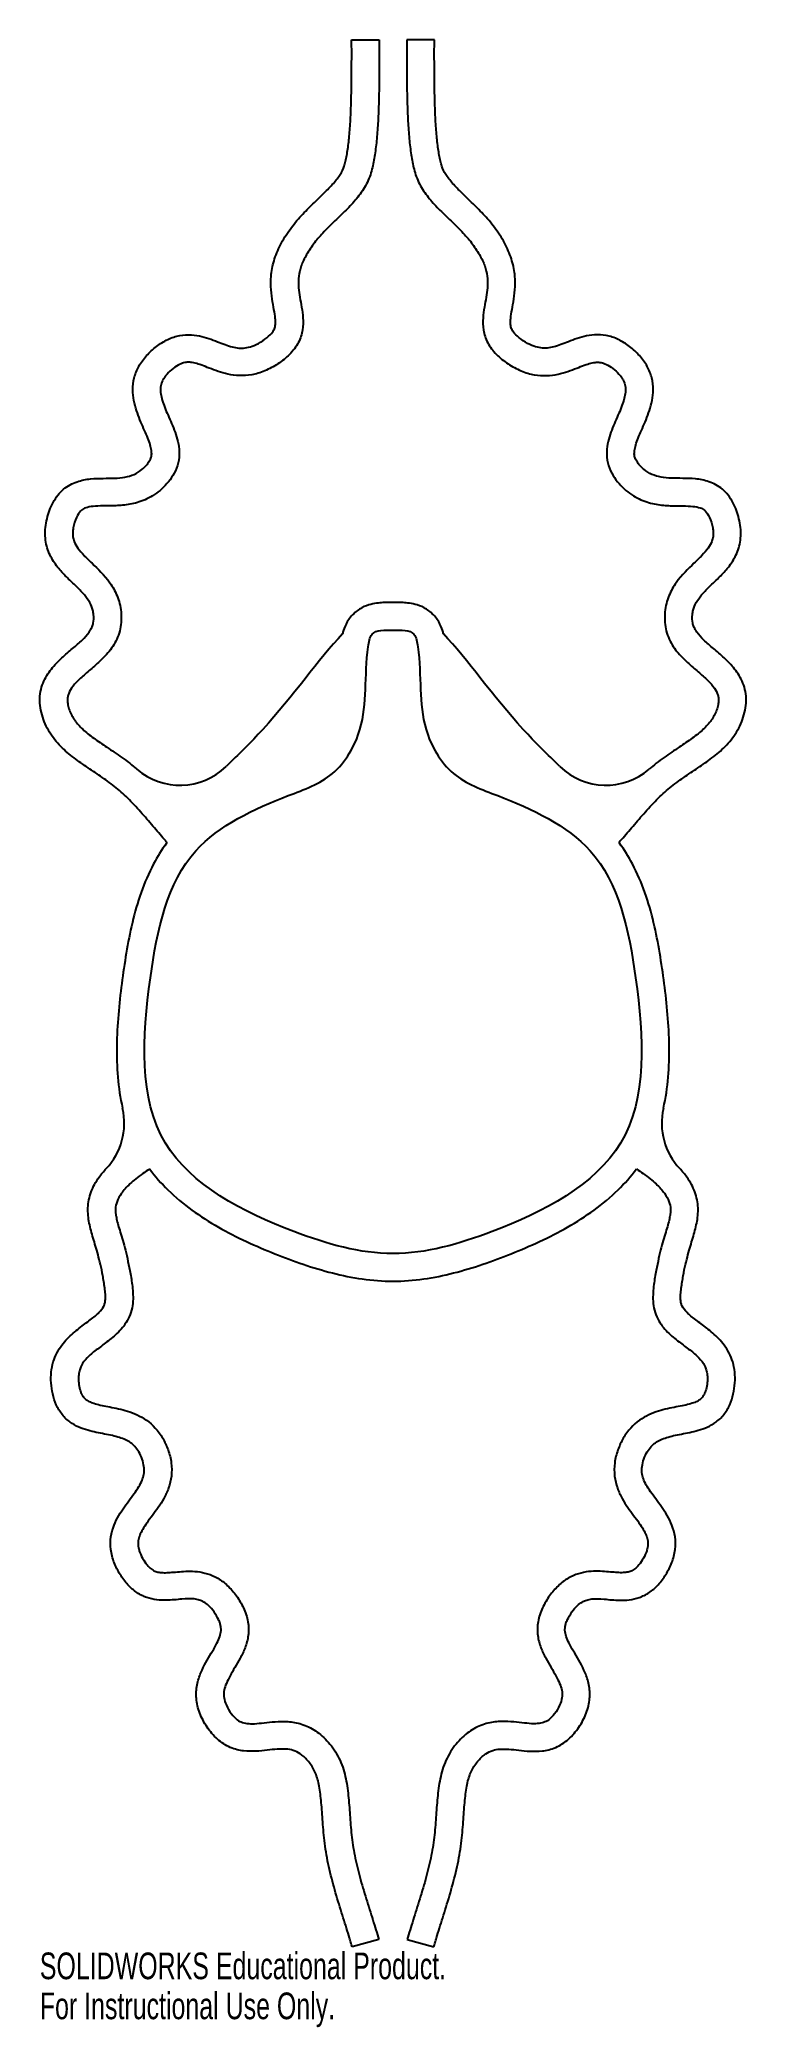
# Model space of a CAD drawing. Header units: millimetres. Extents: x -64 to 64, y -190 to 170.
import ezdxf

# ---------------------------------------------------------------- set-up
doc = ezdxf.new("R2010")
doc.units = ezdxf.units.MM
doc.styles.add('SLDTEXTSTYLE0', font='TXT', dxfattribs={"width": 0.7})

msp = doc.modelspace()

# ---------------------------------------------------------------- linework, layer by layer
at = {"color": 7, "linetype": 'Continuous', "lineweight": 25}
for p, q in [((-7.5, 169.99), (-2.5, 170.01)), ((7.5, 169.99), (2.5, 170.01)), ((-2.59, -174.34), (-7.41, -175.66)), ((2.59, -174.34), (7.41, -175.66))]:
    msp.add_line(p, q, dxfattribs=at)
for centre, start, end in [((-38.62, 46.9), 229.2796, 314.0836), ((38.62, 46.9), 225.9164, 310.7204), ((-60.73, -26.36), 316.7668, 12.8358), ((60.73, -26.36), 167.1642, 223.2332)]:
    msp.add_arc(centre, 12, start, end, dxfattribs=at)
for points, knots in [([(-41.05, 24.61), (-41.11, 24.67), (-41.82, 25.46), (-43.24, 27.13), (-45.45, 29.74), (-47.81, 32.31), (-50.18, 34.48), (-52.7, 36.32), (-55.3, 38.04), (-57.87, 39.8), (-60.29, 41.83), (-62.04, 43.95), (-63.1, 46), (-63.69, 47.62), (-64.04, 49.31), (-64.09, 51.63), (-63.27, 54.22), (-61.53, 56.58), (-59.55, 58.45), (-57.6, 60.08), (-55.93, 61.59), (-54.98, 62.76), (-54.54, 63.63), (-54.28, 64.45), (-54.23, 65.54), (-54.42, 66.62), (-54.73, 67.57), (-55.37, 68.7), (-56.54, 70.07), (-58.01, 71.49), (-59.64, 73.03), (-61.24, 74.85), (-62.58, 77.14), (-63.24, 80.01), (-62.86, 83.22), (-61.78, 86.22), (-59.83, 88.74), (-57.29, 90.05), (-54.83, 90.47), (-52.56, 90.52), (-50.45, 90.52), (-48.56, 90.69), (-46.94, 91.15), (-45.71, 91.88), (-44.73, 92.83), (-44.15, 93.62), (-43.82, 94.35), (-43.74, 94.91), (-43.8, 95.76), (-44.19, 97.21), (-45.19, 99.5), (-46.59, 102.7), (-47.31, 105.86), (-47.02, 108.7), (-46.2, 110.84), (-44.75, 112.81), (-42.94, 114.46), (-40.89, 115.77), (-38.66, 116.51), (-36.53, 116.61), (-33.99, 116.15), (-31.92, 115.3), (-30.11, 114.61), (-28.85, 114.24), (-27.69, 114.08), (-26.53, 114.15), (-25.23, 114.52), (-23.59, 115.4), (-22.14, 116.57), (-21.54, 117.43), (-21.32, 118.14), (-21.28, 119.17), (-21.48, 120.63), (-21.96, 123.06), (-22.35, 126.2), (-21.7, 129.92), (-20.49, 132.86), (-18.73, 135.69), (-16.64, 138.17), (-14.5, 140.31), (-12.47, 142.23), (-10.74, 143.99), (-9.48, 145.63), (-8.93, 146.79), (-8.6, 147.98), (-8.31, 149.4), (-8.02, 151.45), (-7.77, 154.3), (-7.61, 157.56), (-7.52, 161.24), (-7.5, 164.68), (-7.49, 167.63), (-7.5, 169.21), (-7.5, 169.99)], [0.0143729, 0.0143729, 0.0143729, 0.0143729, 0.015625, 0.03125, 0.046875, 0.0625, 0.078125, 0.09375, 0.109375, 0.125, 0.140625, 0.15625, 0.1640625, 0.171875, 0.1796875, 0.1875, 0.203125, 0.21875, 0.234375, 0.25, 0.265625, 0.28125, 0.2890625, 0.296875, 0.3125, 0.3203125, 0.328125, 0.34375, 0.359375, 0.375, 0.390625, 0.40625, 0.421875, 0.4375, 0.453125, 0.46875, 0.484375, 0.5, 0.515625, 0.53125, 0.546875, 0.5625, 0.578125, 0.59375, 0.6015625, 0.609375, 0.6171875, 0.625, 0.6328125, 0.640625, 0.65625, 0.671875, 0.6875, 0.6953125, 0.703125, 0.7109375, 0.71875, 0.7265625, 0.734375, 0.7421875, 0.75, 0.765625, 0.7734375, 0.78125, 0.7890625, 0.796875, 0.8046875, 0.8125, 0.8203125, 0.828125, 0.8359375, 0.84375, 0.8515625, 0.859375, 0.875, 0.8828125, 0.890625, 0.8984375, 0.90625, 0.9140625, 0.921875, 0.9296875, 0.9375, 0.9453125, 0.9492188, 0.953125, 0.9609375, 0.96875, 0.9765625, 0.984375, 0.9921875, 0.9960938, 1, 1, 1, 1]), ([(-2.5, 170.01), (-2.5, 169.22), (-2.49, 167.63), (-2.5, 164.66), (-2.52, 161.17), (-2.61, 157.39), (-2.77, 153.98), (-3.04, 150.89), (-3.38, 148.59), (-3.73, 146.86), (-4.08, 145.54), (-4.61, 144.19), (-5.57, 142.48), (-7.03, 140.63), (-9.01, 138.62), (-11.04, 136.69), (-12.99, 134.74), (-14.67, 132.73), (-15.81, 130.89), (-16.47, 129.48), (-16.92, 128.2), (-17.17, 126.74), (-17.16, 125.06), (-16.92, 123.35), (-16.57, 121.56), (-16.28, 119.62), (-16.3, 117.43), (-17.01, 115.06), (-18.67, 112.9), (-20.83, 111.22), (-23.23, 109.9), (-26.45, 108.95), (-30.1, 109.23), (-32.88, 110.31), (-34.72, 111.04), (-35.91, 111.42), (-36.89, 111.58), (-37.74, 111.53), (-38.63, 111.25), (-39.87, 110.49), (-40.85, 109.58), (-41.43, 108.87), (-41.83, 108.24), (-42.1, 107.52), (-42.2, 106.62), (-42.1, 105.57), (-41.67, 103.96), (-40.67, 101.62), (-39.52, 99.05), (-38.88, 96.75), (-38.67, 94.87), (-39, 92.78), (-39.86, 90.99), (-40.97, 89.51), (-42.65, 87.87), (-44.97, 86.48), (-47.76, 85.73), (-50.33, 85.52), (-52.59, 85.52), (-54.46, 85.47), (-55.78, 85.2), (-56.51, 84.79), (-57.22, 83.97), (-57.85, 82.33), (-58.07, 81.06), (-58.09, 80.04), (-57.86, 79.04), (-57.21, 77.86), (-56.08, 76.56), (-54.12, 74.68), (-51.78, 72.47), (-49.93, 69.3), (-49.3, 66.84), (-49.24, 64.8), (-49.42, 63.23), (-49.9, 61.68), (-50.85, 59.87), (-52.39, 58.03), (-54.39, 56.24), (-56.29, 54.66), (-57.83, 53.17), (-58.62, 52.05), (-58.94, 51.24), (-59.06, 50.63), (-59.05, 49.93), (-58.87, 49), (-58.51, 48.01), (-57.87, 46.78), (-56.77, 45.42), (-54.9, 43.83), (-52.56, 42.22), (-49.89, 40.46), (-47.79, 38.93), (-46.64, 37.97), (-46.45, 37.8)], [0, 0, 0, 0, 0.0039062, 0.0078125, 0.015625, 0.0234375, 0.03125, 0.0390625, 0.046875, 0.0507812, 0.0546875, 0.0585938, 0.0625, 0.0703125, 0.078125, 0.0859375, 0.09375, 0.1015625, 0.109375, 0.1132812, 0.1171875, 0.125, 0.1328125, 0.140625, 0.1484375, 0.15625, 0.1640625, 0.171875, 0.1796875, 0.1875, 0.1953125, 0.203125, 0.21875, 0.234375, 0.2421875, 0.25, 0.2578125, 0.265625, 0.2734375, 0.28125, 0.2890625, 0.2929688, 0.296875, 0.3046875, 0.3125, 0.3203125, 0.328125, 0.34375, 0.359375, 0.3671875, 0.375, 0.3828125, 0.390625, 0.3984375, 0.40625, 0.421875, 0.4375, 0.453125, 0.46875, 0.484375, 0.5, 0.515625, 0.53125, 0.546875, 0.5546875, 0.5625, 0.578125, 0.59375, 0.609375, 0.625, 0.65625, 0.671875, 0.6875, 0.6953125, 0.703125, 0.7109375, 0.71875, 0.734375, 0.75, 0.765625, 0.78125, 0.796875, 0.8046875, 0.8125, 0.8203125, 0.828125, 0.8359375, 0.84375, 0.859375, 0.875, 0.890625, 0.90625, 0.921875, 0.9251526, 0.9251526, 0.9251526, 0.9251526]), ([(2.5, 170.01), (2.5, 169.22), (2.49, 167.63), (2.5, 164.66), (2.52, 161.17), (2.61, 157.39), (2.77, 153.98), (3.04, 150.89), (3.38, 148.59), (3.73, 146.86), (4.08, 145.54), (4.61, 144.19), (5.57, 142.48), (7.03, 140.63), (9.01, 138.62), (11.04, 136.69), (12.99, 134.74), (14.67, 132.73), (15.81, 130.89), (16.47, 129.48), (16.92, 128.2), (17.17, 126.74), (17.16, 125.06), (16.92, 123.35), (16.57, 121.56), (16.28, 119.62), (16.3, 117.43), (17.01, 115.06), (18.67, 112.9), (20.83, 111.22), (23.23, 109.9), (26.45, 108.95), (30.1, 109.23), (32.88, 110.31), (34.72, 111.04), (35.91, 111.42), (36.89, 111.58), (37.74, 111.53), (38.63, 111.25), (39.87, 110.49), (40.85, 109.58), (41.43, 108.87), (41.83, 108.24), (42.1, 107.52), (42.2, 106.62), (42.1, 105.57), (41.67, 103.96), (40.67, 101.62), (39.52, 99.05), (38.88, 96.75), (38.67, 94.87), (39, 92.78), (39.86, 90.99), (40.97, 89.51), (42.65, 87.87), (44.97, 86.48), (47.76, 85.73), (50.33, 85.52), (52.59, 85.52), (54.46, 85.47), (55.78, 85.2), (56.51, 84.79), (57.22, 83.97), (57.85, 82.33), (58.07, 81.06), (58.09, 80.04), (57.86, 79.04), (57.21, 77.86), (56.08, 76.56), (54.12, 74.68), (51.78, 72.47), (49.93, 69.3), (49.3, 66.84), (49.24, 64.8), (49.42, 63.23), (49.9, 61.68), (50.85, 59.87), (52.39, 58.03), (54.39, 56.24), (56.29, 54.66), (57.83, 53.17), (58.62, 52.05), (58.94, 51.24), (59.06, 50.63), (59.05, 49.93), (58.87, 49), (58.51, 48.01), (57.87, 46.78), (56.77, 45.42), (54.9, 43.83), (52.56, 42.22), (49.89, 40.46), (47.79, 38.93), (46.64, 37.97), (46.45, 37.8)], [0, 0, 0, 0, 0.0039062, 0.0078125, 0.015625, 0.0234375, 0.03125, 0.0390625, 0.046875, 0.0507812, 0.0546875, 0.0585938, 0.0625, 0.0703125, 0.078125, 0.0859375, 0.09375, 0.1015625, 0.109375, 0.1132812, 0.1171875, 0.125, 0.1328125, 0.140625, 0.1484375, 0.15625, 0.1640625, 0.171875, 0.1796875, 0.1875, 0.1953125, 0.203125, 0.21875, 0.234375, 0.2421875, 0.25, 0.2578125, 0.265625, 0.2734375, 0.28125, 0.2890625, 0.2929688, 0.296875, 0.3046875, 0.3125, 0.3203125, 0.328125, 0.34375, 0.359375, 0.3671875, 0.375, 0.3828125, 0.390625, 0.3984375, 0.40625, 0.421875, 0.4375, 0.453125, 0.46875, 0.484375, 0.5, 0.515625, 0.53125, 0.546875, 0.5546875, 0.5625, 0.578125, 0.59375, 0.609375, 0.625, 0.65625, 0.671875, 0.6875, 0.6953125, 0.703125, 0.7109375, 0.71875, 0.734375, 0.75, 0.765625, 0.78125, 0.796875, 0.8046875, 0.8125, 0.8203125, 0.828125, 0.8359375, 0.84375, 0.859375, 0.875, 0.890625, 0.90625, 0.921875, 0.9251526, 0.9251526, 0.9251526, 0.9251526]), ([(41.05, 24.61), (41.11, 24.67), (41.82, 25.46), (43.24, 27.13), (45.45, 29.74), (47.81, 32.31), (50.18, 34.48), (52.7, 36.32), (55.3, 38.04), (57.87, 39.8), (60.29, 41.83), (62.04, 43.95), (63.1, 46), (63.69, 47.62), (64.04, 49.31), (64.09, 51.63), (63.27, 54.22), (61.53, 56.58), (59.55, 58.45), (57.6, 60.08), (55.93, 61.59), (54.98, 62.76), (54.54, 63.63), (54.28, 64.45), (54.23, 65.54), (54.42, 66.62), (54.73, 67.57), (55.37, 68.7), (56.54, 70.07), (58.01, 71.49), (59.64, 73.03), (61.24, 74.85), (62.58, 77.14), (63.24, 80.01), (62.86, 83.22), (61.78, 86.22), (59.83, 88.74), (57.29, 90.05), (54.83, 90.47), (52.56, 90.52), (50.45, 90.52), (48.56, 90.69), (46.94, 91.15), (45.71, 91.88), (44.73, 92.83), (44.15, 93.62), (43.82, 94.35), (43.74, 94.91), (43.8, 95.76), (44.19, 97.21), (45.19, 99.5), (46.59, 102.7), (47.31, 105.86), (47.02, 108.7), (46.2, 110.84), (44.75, 112.81), (42.94, 114.46), (40.89, 115.77), (38.66, 116.51), (36.53, 116.61), (33.99, 116.15), (31.92, 115.3), (30.11, 114.61), (28.85, 114.24), (27.69, 114.08), (26.53, 114.15), (25.23, 114.52), (23.59, 115.4), (22.14, 116.57), (21.54, 117.43), (21.32, 118.14), (21.28, 119.17), (21.48, 120.63), (21.96, 123.06), (22.35, 126.2), (21.7, 129.92), (20.49, 132.86), (18.73, 135.69), (16.64, 138.17), (14.5, 140.31), (12.47, 142.23), (10.74, 143.99), (9.48, 145.63), (8.93, 146.79), (8.6, 147.98), (8.31, 149.4), (8.02, 151.45), (7.77, 154.3), (7.61, 157.56), (7.52, 161.24), (7.5, 164.68), (7.49, 167.63), (7.5, 169.21), (7.5, 169.99)], [0.0143729, 0.0143729, 0.0143729, 0.0143729, 0.015625, 0.03125, 0.046875, 0.0625, 0.078125, 0.09375, 0.109375, 0.125, 0.140625, 0.15625, 0.1640625, 0.171875, 0.1796875, 0.1875, 0.203125, 0.21875, 0.234375, 0.25, 0.265625, 0.28125, 0.2890625, 0.296875, 0.3125, 0.3203125, 0.328125, 0.34375, 0.359375, 0.375, 0.390625, 0.40625, 0.421875, 0.4375, 0.453125, 0.46875, 0.484375, 0.5, 0.515625, 0.53125, 0.546875, 0.5625, 0.578125, 0.59375, 0.6015625, 0.609375, 0.6171875, 0.625, 0.6328125, 0.640625, 0.65625, 0.671875, 0.6875, 0.6953125, 0.703125, 0.7109375, 0.71875, 0.7265625, 0.734375, 0.7421875, 0.75, 0.765625, 0.7734375, 0.78125, 0.7890625, 0.796875, 0.8046875, 0.8125, 0.8203125, 0.828125, 0.8359375, 0.84375, 0.8515625, 0.859375, 0.875, 0.8828125, 0.890625, 0.8984375, 0.90625, 0.9140625, 0.921875, 0.9296875, 0.9375, 0.9453125, 0.9492188, 0.953125, 0.9609375, 0.96875, 0.9765625, 0.984375, 0.9921875, 0.9960938, 1, 1, 1, 1]), ([(9.15, 62.34), (9.13, 62.44), (8.99, 62.95), (8.7, 63.79), (8.07, 64.91), (7.35, 65.81), (6.49, 66.55), (5.33, 67.26), (3.98, 67.73), (2.66, 67.94), (1.59, 68), (0.69, 68), (0, 68), (-0.69, 68), (-1.59, 68), (-2.66, 67.94), (-3.98, 67.73), (-5.33, 67.26), (-6.49, 66.55), (-7.35, 65.81), (-8.07, 64.91), (-8.7, 63.79), (-8.99, 62.95), (-9.13, 62.44), (-9.15, 62.34)], [0.98390318, 0.98390318, 0.98390318, 0.98390318, 0.984375, 0.98632812, 0.98730469, 0.98828125, 0.98925781, 0.99023438, 0.9921875, 0.99414062, 0.99609375, 0.99804688, 1, 1.00195312, 1.00390625, 1.00585938, 1.0078125, 1.00976562, 1.01074219, 1.01171875, 1.01269531, 1.01367188, 1.015625, 1.01609682, 1.01609682, 1.01609682, 1.01609682]), ([(0, 63), (-1.53, 63), (-3.99, 63.16), (-5.35, 55.27), (-4.15, 46.81), (-10.24, 36.15), (-22.37, 31.94), (-39.51, 23.95), (-45.01, -1.71), (-46.72, -32.35), (-21.1, -45.69), (0, -51.7), (21.1, -45.69), (46.72, -32.35), (45.01, -1.71), (39.51, 23.95), (22.37, 31.94), (10.24, 36.15), (4.15, 46.81), (5.35, 55.27), (3.99, 63.16), (1.53, 63), (0, 63)], [0, 0, 0, 0, 0.012029, 0.019387, 0.066378, 0.095785, 0.123665, 0.184474, 0.260641, 0.354547, 0.442523, 0.5, 0.557477, 0.645453, 0.739359, 0.815526, 0.876335, 0.904215, 0.933622, 0.980613, 0.987971, 1, 1, 1, 1]), ([(-9.15, 62.34), (-13.48, 57.71), (-19.99, 48.3), (-28.08, 40.4), (-30.27, 38.28)], [0.7722267, 0.7722267, 0.7722267, 0.7722267, 0.8663339, 0.9035758, 0.9035758, 0.9035758, 0.9035758]), ([(30.27, 38.28), (28.08, 40.4), (19.99, 48.3), (13.48, 57.71), (9.15, 62.34)], [0.5028448, 0.5028448, 0.5028448, 0.5028448, 0.5400867, 0.6341939, 0.6341939, 0.6341939, 0.6341939]), ([(-41.07, 24.38), (-41.96, 23.18), (-43.75, 20.29), (-45.8, 15.46), (-47.35, 10.01), (-48.42, 4.45), (-49.22, -1.05), (-49.86, -6.67), (-50.17, -12.36), (-50.01, -18.04), (-49.46, -21.8), (-49.04, -23.67), (-49.03, -23.69)], [0.1911958, 0.1911958, 0.1911958, 0.1911958, 0.203125, 0.21875, 0.234375, 0.25, 0.265625, 0.28125, 0.296875, 0.3125, 0.328125, 0.328332, 0.328332, 0.328332, 0.328332]), ([(49.03, -23.69), (49.04, -23.67), (49.46, -21.8), (50.01, -18.04), (50.17, -12.36), (49.86, -6.67), (49.22, -1.05), (48.42, 4.45), (47.35, 10.01), (45.8, 15.46), (43.75, 20.29), (41.96, 23.18), (41.07, 24.38)], [0.671668, 0.671668, 0.671668, 0.671668, 0.671875, 0.6875, 0.703125, 0.71875, 0.734375, 0.75, 0.765625, 0.78125, 0.796875, 0.8088042, 0.8088042, 0.8088042, 0.8088042]), ([(-7.41, -175.66), (-7.48, -175.4), (-7.63, -174.88), (-7.96, -173.76), (-8.42, -172.28), (-9.01, -170.4), (-9.84, -167.77), (-10.87, -164.31), (-11.93, -160.05), (-12.54, -155.83), (-12.81, -152.03), (-13.05, -148.64), (-13.4, -146.28), (-13.84, -144.68), (-14.26, -143.65), (-14.82, -142.7), (-15.48, -141.84), (-16.18, -141.13), (-17.05, -140.47), (-18.06, -140), (-19.38, -139.77), (-20.97, -139.8), (-22.78, -140.01), (-24.8, -140.23), (-27.05, -140.23), (-29.51, -139.66), (-31.92, -138.13), (-33.79, -135.88), (-35.17, -133.32), (-35.8, -130.61), (-35.6, -128.1), (-34.64, -125.2), (-33.22, -122.91), (-32.06, -120.95), (-31.45, -119.65), (-31.17, -118.55), (-31.17, -117.75), (-31.35, -117.03), (-31.71, -116.12), (-32.43, -114.9), (-33.45, -113.74), (-34.31, -113.12), (-35.12, -112.76), (-36.31, -112.52), (-38.2, -112.59), (-40.6, -112.88), (-42.83, -112.8), (-44.64, -112.42), (-46.47, -111.53), (-48.13, -110.1), (-49.53, -108.2), (-50.62, -106.05), (-51.29, -103.64), (-51.24, -101.28), (-50.64, -99.2), (-49.42, -96.82), (-47.95, -94.89), (-46.67, -93.15), (-45.89, -91.93), (-45.36, -90.79), (-45.11, -89.74), (-45.12, -88.65), (-45.46, -87.23), (-46.09, -85.88), (-46.78, -84.94), (-47.56, -84.27), (-48.79, -83.56), (-50.81, -82.96), (-53.76, -82.45), (-56.43, -81.79), (-58.58, -80.61), (-60.05, -79.27), (-61.15, -77.42), (-61.76, -75.45), (-62.05, -73.44), (-62.02, -70.78), (-61.09, -67.86), (-59.1, -65.31), (-56.89, -63.46), (-54.82, -61.98), (-53.21, -60.67), (-52.5, -59.71), (-52.24, -59.04), (-52.14, -58.36), (-52.14, -57.39), (-52.26, -56.28), (-52.44, -55.1), (-52.69, -53.62), (-53.04, -51.95), (-53.64, -49.6), (-54.39, -47.13), (-55.14, -44.51), (-55.48, -41.71), (-54.88, -38.78), (-53.59, -36.44), (-52.47, -35.09), (-51.99, -34.58)], [0, 0, 0, 0, 0.0019531, 0.0039062, 0.0078125, 0.0117188, 0.015625, 0.0234375, 0.03125, 0.0390625, 0.046875, 0.0546875, 0.0625, 0.0664062, 0.0703125, 0.0742188, 0.078125, 0.0820312, 0.0859375, 0.09375, 0.1015625, 0.109375, 0.1171875, 0.125, 0.1328125, 0.140625, 0.1484375, 0.15625, 0.1640625, 0.171875, 0.1796875, 0.1875, 0.203125, 0.2109375, 0.21875, 0.2265625, 0.234375, 0.2382812, 0.2421875, 0.25, 0.2578125, 0.265625, 0.2734375, 0.28125, 0.296875, 0.3125, 0.3203125, 0.328125, 0.3359375, 0.34375, 0.3515625, 0.359375, 0.3671875, 0.375, 0.3828125, 0.390625, 0.40625, 0.4140625, 0.421875, 0.4296875, 0.4375, 0.4453125, 0.453125, 0.4609375, 0.46875, 0.4765625, 0.484375, 0.5, 0.515625, 0.53125, 0.5390625, 0.546875, 0.5546875, 0.5625, 0.5703125, 0.578125, 0.59375, 0.609375, 0.625, 0.640625, 0.65625, 0.671875, 0.6796875, 0.6875, 0.6953125, 0.703125, 0.7109375, 0.71875, 0.734375, 0.75, 0.78125, 0.8125, 0.84375, 0.875, 0.90625, 0.9261642, 0.9261642, 0.9261642, 0.9261642]), ([(-44.14, -34.66), (-44.57, -34.94), (-45.46, -35.54), (-46.66, -36.44), (-48.09, -37.67), (-49.35, -39.11), (-50.14, -40.6), (-50.35, -41.67), (-50.32, -42.6), (-50.15, -43.74), (-49.73, -45.25), (-49.14, -47.2), (-48.66, -48.89), (-48.17, -50.83), (-47.71, -53.05), (-47.35, -55.12), (-47.15, -57.06), (-47.12, -58.61), (-47.35, -60.28), (-47.96, -61.86), (-48.81, -63.16), (-50.12, -64.62), (-51.89, -66.03), (-53.9, -67.48), (-55.55, -68.88), (-56.42, -70.05), (-56.84, -71.07), (-57.02, -71.95), (-57.05, -73.09), (-56.87, -74.36), (-56.5, -75.46), (-56.12, -76.06), (-55.67, -76.49), (-54.98, -76.88), (-54.01, -77.23), (-52.38, -77.62), (-49.85, -78.05), (-46.41, -79), (-43.52, -80.91), (-41.7, -83.4), (-40.72, -85.56), (-40.12, -87.9), (-40.09, -90.36), (-40.64, -92.53), (-41.82, -95.03), (-43.69, -97.54), (-45.26, -99.64), (-45.98, -101.09), (-46.24, -102.05), (-46.25, -102.82), (-46.12, -103.54), (-45.83, -104.41), (-45.24, -105.6), (-44.37, -106.74), (-43.67, -107.32), (-43.02, -107.64), (-42.26, -107.81), (-40.97, -107.87), (-38.83, -107.64), (-35.58, -107.43), (-32.35, -108.31), (-29.96, -110.11), (-28.35, -111.97), (-27.25, -113.82), (-26.59, -115.43), (-26.15, -117.17), (-26.15, -119.28), (-26.77, -121.49), (-27.69, -123.37), (-28.68, -125.04), (-29.58, -126.55), (-30.27, -127.92), (-30.66, -129.13), (-30.73, -130.23), (-30.48, -131.43), (-29.62, -133.08), (-28.45, -134.42), (-27.57, -134.94), (-26.54, -135.21), (-25.15, -135.24), (-23.42, -135.05), (-21.4, -134.82), (-19.12, -134.75), (-16.6, -135.15), (-14.01, -136.35), (-12.03, -138.11), (-10.66, -139.91), (-9.76, -141.44), (-9.09, -143.09), (-8.47, -145.33), (-8.06, -148.2), (-7.82, -151.73), (-7.56, -155.36), (-7.02, -159.04), (-6.06, -162.97), (-4.87, -166.96), (-3.84, -170.17), (-3.08, -172.62), (-2.75, -173.75), (-2.59, -174.34)], [0.0183972, 0.0183972, 0.0183972, 0.0183972, 0.03125, 0.046875, 0.0625, 0.09375, 0.125, 0.15625, 0.171875, 0.1875, 0.21875, 0.234375, 0.25, 0.265625, 0.28125, 0.296875, 0.3046875, 0.3125, 0.3203125, 0.328125, 0.3359375, 0.34375, 0.359375, 0.375, 0.390625, 0.40625, 0.4140625, 0.421875, 0.4296875, 0.4375, 0.4453125, 0.453125, 0.4609375, 0.46875, 0.4765625, 0.484375, 0.5, 0.515625, 0.53125, 0.5390625, 0.546875, 0.5546875, 0.5625, 0.5703125, 0.578125, 0.59375, 0.609375, 0.6171875, 0.625, 0.6328125, 0.6367188, 0.640625, 0.6484375, 0.65625, 0.6640625, 0.671875, 0.6796875, 0.6875, 0.703125, 0.71875, 0.734375, 0.7421875, 0.75, 0.7578125, 0.7617188, 0.765625, 0.7734375, 0.78125, 0.7890625, 0.796875, 0.8046875, 0.8125, 0.8203125, 0.828125, 0.8359375, 0.84375, 0.8515625, 0.859375, 0.8671875, 0.875, 0.8828125, 0.890625, 0.8984375, 0.90625, 0.9140625, 0.921875, 0.9257812, 0.9296875, 0.9335938, 0.9375, 0.9453125, 0.953125, 0.9609375, 0.96875, 0.9765625, 0.984375, 0.9921875, 0.9960938, 1, 1, 1, 1]), ([(-44.14, -34.66), (-43.14, -36.02), (-40.75, -38.71), (-36.53, -42.21), (-31.7, -45.27), (-26.61, -47.87), (-21.42, -50.08), (-16.29, -51.99), (-11.01, -53.6), (-5.61, -54.71), (0, -55.15), (5.61, -54.71), (11.01, -53.6), (16.29, -51.99), (21.42, -50.08), (26.61, -47.87), (31.7, -45.27), (36.53, -42.21), (40.75, -38.71), (43.14, -36.02), (44.14, -34.66)], [0.3612842, 0.3612842, 0.3612842, 0.3612842, 0.375, 0.390625, 0.40625, 0.421875, 0.4375, 0.453125, 0.46875, 0.484375, 0.5, 0.515625, 0.53125, 0.546875, 0.5625, 0.578125, 0.59375, 0.609375, 0.625, 0.6387158, 0.6387158, 0.6387158, 0.6387158]), ([(44.14, -34.66), (44.57, -34.94), (45.46, -35.54), (46.66, -36.44), (48.09, -37.67), (49.35, -39.11), (50.14, -40.6), (50.35, -41.67), (50.32, -42.6), (50.15, -43.74), (49.73, -45.25), (49.14, -47.2), (48.66, -48.89), (48.17, -50.83), (47.71, -53.05), (47.35, -55.12), (47.15, -57.06), (47.12, -58.61), (47.35, -60.28), (47.96, -61.86), (48.81, -63.16), (50.12, -64.62), (51.89, -66.03), (53.9, -67.48), (55.55, -68.88), (56.42, -70.05), (56.84, -71.07), (57.02, -71.95), (57.05, -73.09), (56.87, -74.36), (56.5, -75.46), (56.12, -76.06), (55.67, -76.49), (54.98, -76.88), (54.01, -77.23), (52.38, -77.62), (49.85, -78.05), (46.41, -79), (43.52, -80.91), (41.7, -83.4), (40.72, -85.56), (40.12, -87.9), (40.09, -90.36), (40.64, -92.53), (41.82, -95.03), (43.69, -97.54), (45.26, -99.64), (45.98, -101.09), (46.24, -102.05), (46.25, -102.82), (46.12, -103.54), (45.83, -104.41), (45.24, -105.6), (44.37, -106.74), (43.67, -107.32), (43.02, -107.64), (42.26, -107.81), (40.97, -107.87), (38.83, -107.64), (35.58, -107.43), (32.35, -108.31), (29.96, -110.11), (28.35, -111.97), (27.25, -113.82), (26.59, -115.43), (26.15, -117.17), (26.15, -119.28), (26.77, -121.49), (27.69, -123.37), (28.68, -125.04), (29.58, -126.55), (30.27, -127.92), (30.66, -129.13), (30.73, -130.23), (30.48, -131.43), (29.62, -133.08), (28.45, -134.42), (27.57, -134.94), (26.54, -135.21), (25.15, -135.24), (23.42, -135.05), (21.4, -134.82), (19.12, -134.75), (16.6, -135.15), (14.01, -136.35), (12.03, -138.11), (10.66, -139.91), (9.76, -141.44), (9.09, -143.09), (8.47, -145.33), (8.06, -148.2), (7.82, -151.73), (7.56, -155.36), (7.02, -159.04), (6.06, -162.97), (4.87, -166.96), (3.84, -170.17), (3.08, -172.62), (2.75, -173.75), (2.59, -174.34)], [0.0183972, 0.0183972, 0.0183972, 0.0183972, 0.03125, 0.046875, 0.0625, 0.09375, 0.125, 0.15625, 0.171875, 0.1875, 0.21875, 0.234375, 0.25, 0.265625, 0.28125, 0.296875, 0.3046875, 0.3125, 0.3203125, 0.328125, 0.3359375, 0.34375, 0.359375, 0.375, 0.390625, 0.40625, 0.4140625, 0.421875, 0.4296875, 0.4375, 0.4453125, 0.453125, 0.4609375, 0.46875, 0.4765625, 0.484375, 0.5, 0.515625, 0.53125, 0.5390625, 0.546875, 0.5546875, 0.5625, 0.5703125, 0.578125, 0.59375, 0.609375, 0.6171875, 0.625, 0.6328125, 0.6367188, 0.640625, 0.6484375, 0.65625, 0.6640625, 0.671875, 0.6796875, 0.6875, 0.703125, 0.71875, 0.734375, 0.7421875, 0.75, 0.7578125, 0.7617188, 0.765625, 0.7734375, 0.78125, 0.7890625, 0.796875, 0.8046875, 0.8125, 0.8203125, 0.828125, 0.8359375, 0.84375, 0.8515625, 0.859375, 0.8671875, 0.875, 0.8828125, 0.890625, 0.8984375, 0.90625, 0.9140625, 0.921875, 0.9257812, 0.9296875, 0.9335938, 0.9375, 0.9453125, 0.953125, 0.9609375, 0.96875, 0.9765625, 0.984375, 0.9921875, 0.9960938, 1, 1, 1, 1]), ([(7.41, -175.66), (7.48, -175.4), (7.63, -174.88), (7.96, -173.76), (8.42, -172.28), (9.01, -170.4), (9.84, -167.77), (10.87, -164.31), (11.93, -160.05), (12.54, -155.83), (12.81, -152.03), (13.05, -148.64), (13.4, -146.28), (13.84, -144.68), (14.26, -143.65), (14.82, -142.7), (15.48, -141.84), (16.18, -141.13), (17.05, -140.47), (18.06, -140), (19.38, -139.77), (20.97, -139.8), (22.78, -140.01), (24.8, -140.23), (27.05, -140.23), (29.51, -139.66), (31.92, -138.13), (33.79, -135.88), (35.17, -133.32), (35.8, -130.61), (35.6, -128.1), (34.64, -125.2), (33.22, -122.91), (32.06, -120.95), (31.45, -119.65), (31.17, -118.55), (31.17, -117.75), (31.35, -117.03), (31.71, -116.12), (32.43, -114.9), (33.45, -113.74), (34.31, -113.12), (35.12, -112.76), (36.31, -112.52), (38.2, -112.59), (40.6, -112.88), (42.83, -112.8), (44.64, -112.42), (46.47, -111.53), (48.13, -110.1), (49.53, -108.2), (50.62, -106.05), (51.29, -103.64), (51.24, -101.28), (50.64, -99.2), (49.42, -96.82), (47.95, -94.89), (46.67, -93.15), (45.89, -91.93), (45.36, -90.79), (45.11, -89.74), (45.12, -88.65), (45.46, -87.23), (46.09, -85.88), (46.78, -84.94), (47.56, -84.27), (48.79, -83.56), (50.81, -82.96), (53.76, -82.45), (56.43, -81.79), (58.58, -80.61), (60.05, -79.27), (61.15, -77.42), (61.76, -75.45), (62.05, -73.44), (62.02, -70.78), (61.09, -67.86), (59.1, -65.31), (56.89, -63.46), (54.82, -61.98), (53.21, -60.67), (52.5, -59.71), (52.24, -59.04), (52.14, -58.36), (52.14, -57.39), (52.26, -56.28), (52.44, -55.1), (52.69, -53.62), (53.04, -51.95), (53.64, -49.6), (54.39, -47.13), (55.14, -44.51), (55.48, -41.71), (54.88, -38.78), (53.59, -36.44), (52.47, -35.09), (51.99, -34.58)], [0, 0, 0, 0, 0.0019531, 0.0039062, 0.0078125, 0.0117188, 0.015625, 0.0234375, 0.03125, 0.0390625, 0.046875, 0.0546875, 0.0625, 0.0664062, 0.0703125, 0.0742188, 0.078125, 0.0820312, 0.0859375, 0.09375, 0.1015625, 0.109375, 0.1171875, 0.125, 0.1328125, 0.140625, 0.1484375, 0.15625, 0.1640625, 0.171875, 0.1796875, 0.1875, 0.203125, 0.2109375, 0.21875, 0.2265625, 0.234375, 0.2382812, 0.2421875, 0.25, 0.2578125, 0.265625, 0.2734375, 0.28125, 0.296875, 0.3125, 0.3203125, 0.328125, 0.3359375, 0.34375, 0.3515625, 0.359375, 0.3671875, 0.375, 0.3828125, 0.390625, 0.40625, 0.4140625, 0.421875, 0.4296875, 0.4375, 0.4453125, 0.453125, 0.4609375, 0.46875, 0.4765625, 0.484375, 0.5, 0.515625, 0.53125, 0.5390625, 0.546875, 0.5546875, 0.5625, 0.5703125, 0.578125, 0.59375, 0.609375, 0.625, 0.640625, 0.65625, 0.671875, 0.6796875, 0.6875, 0.6953125, 0.703125, 0.7109375, 0.71875, 0.734375, 0.75, 0.78125, 0.8125, 0.84375, 0.875, 0.90625, 0.9261642, 0.9261642, 0.9261642, 0.9261642])]:
    msp.add_open_spline(points, degree=3, knots=knots, dxfattribs=at)
for points in [[(-41.05, 24.61), (-41.06, 24.53), (-41.07, 24.45), (-41.07, 24.38)], [(41.07, 24.38), (41.07, 24.45), (41.06, 24.53), (41.05, 24.61)]]:
    msp.add_open_spline(points, degree=3, dxfattribs=at)

# ---------------------------------------------------------------- texts
at = {"color": 7, "linetype": 'Continuous', "char_height": 4.8336, "attachment_point": 1, "style": 'SLDTEXTSTYLE0'}
for s, insert in [('SOLIDWORKS Educational Product.', (-64.05, -176.68)), ('For Instructional Use Only.', (-64.05, -183.93))]:
    msp.add_mtext(s, dxfattribs=dict(at, insert=insert))

doc.saveas('drawing.dxf')
